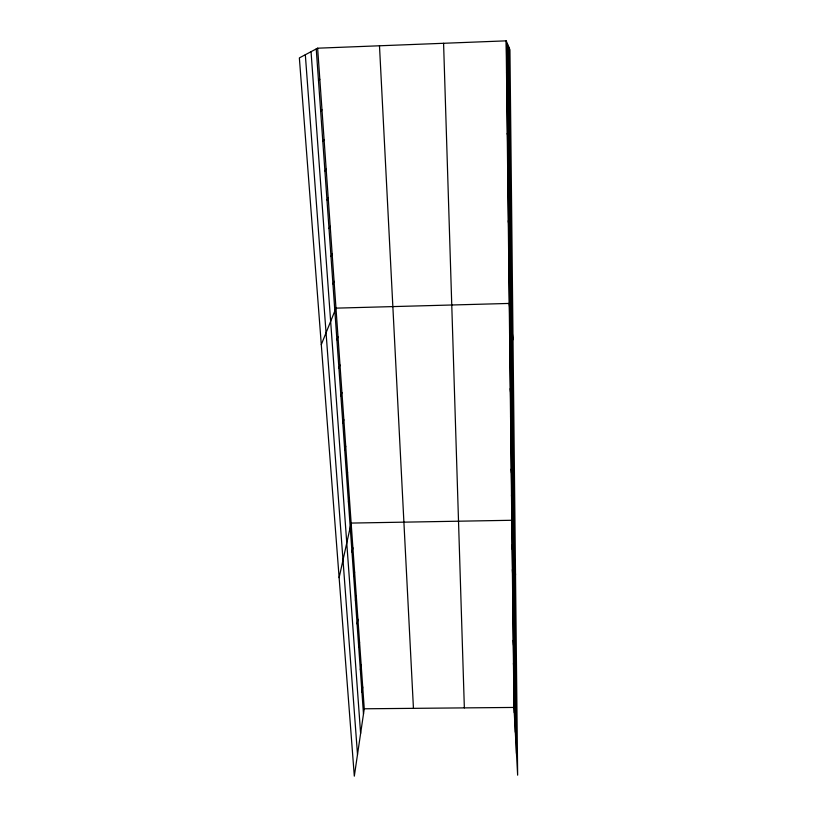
<?xml version="1.0" encoding="UTF-8"?>
<svg xmlns="http://www.w3.org/2000/svg" width="817" height="817" viewBox="0 0 817 817"><rect width="100%" height="100%" fill="white"/><g stroke="black" fill="none" stroke-linecap="round" stroke-linejoin="round"><path stroke-width="1.23" d="M317.629 48.193L364.259 708.788L354.312 776.15L299.359 57.905L317.629 48.193L506.152 40.85L509.941 49.786L517.641 775.17L513.985 707.44L506.152 40.85M361.931 692.091L362.717 686.964M360.338 669.777L361.145 664.772M358.724 647.074L359.551 642.182M357.09 623.963L357.928 619.204M355.415 600.444L356.283 595.807M353.72 576.496L354.598 572.002M351.984 552.118L352.893 547.758M339.126 577.67L351.147 523.074L511.789 520.276L515.517 575.025M348.42 501.995L349.37 497.941M346.592 476.24L347.562 472.338M344.733 449.993L345.724 446.256M342.834 423.237L343.855 419.672M340.893 395.969L341.935 392.589M338.922 368.181L339.995 364.985M336.91 339.841L338.003 336.839M321.295 344.621L335.981 308.142L509.236 303.434L513.015 339.729M332.938 283.959L334.092 281.354M330.987 256.477L332.162 254.087M328.996 228.494L330.201 226.299M326.974 199.971L328.209 198M324.911 170.916L326.167 169.17M322.807 141.3L324.094 139.789M320.662 111.102L321.98 109.846M318.477 80.321L319.825 79.32M364.259 708.788L513.985 707.44M506.52 72.315L506.806 73.264M506.877 103.167L507.173 104.372M507.234 133.416L507.531 134.887M507.592 163.104L507.878 164.809M507.929 192.23L508.215 194.16M508.266 220.804L508.552 222.97M508.593 248.858L508.889 251.238M508.92 276.401L509.205 278.975M509.573 332.407L509.869 335.389M509.91 360.808L510.196 363.994M510.237 388.667L510.533 392.048M510.564 415.996L510.85 419.55M510.88 442.804L511.166 446.542M511.187 469.111L511.473 473.012M305.323 54.739L357.509 754.54M311.042 51.696L360.614 733.441M511.493 494.928L511.779 499.003M316.24 48.928L363.483 714.017M512.075 545.164L512.371 549.535M512.371 569.602L512.657 574.116M512.647 593.602L512.933 598.248M512.923 617.172L513.209 621.951M513.199 640.334L513.485 645.246M513.464 663.098L513.75 668.122M513.73 685.453L514.016 690.6M379.486 45.783L413.443 708.349M443.58 43.291L464.352 707.89M508.705 46.875L516.467 753.427M507.51 44.067L515.323 732.216M506.438 41.524L514.271 712.69"/></g></svg>
